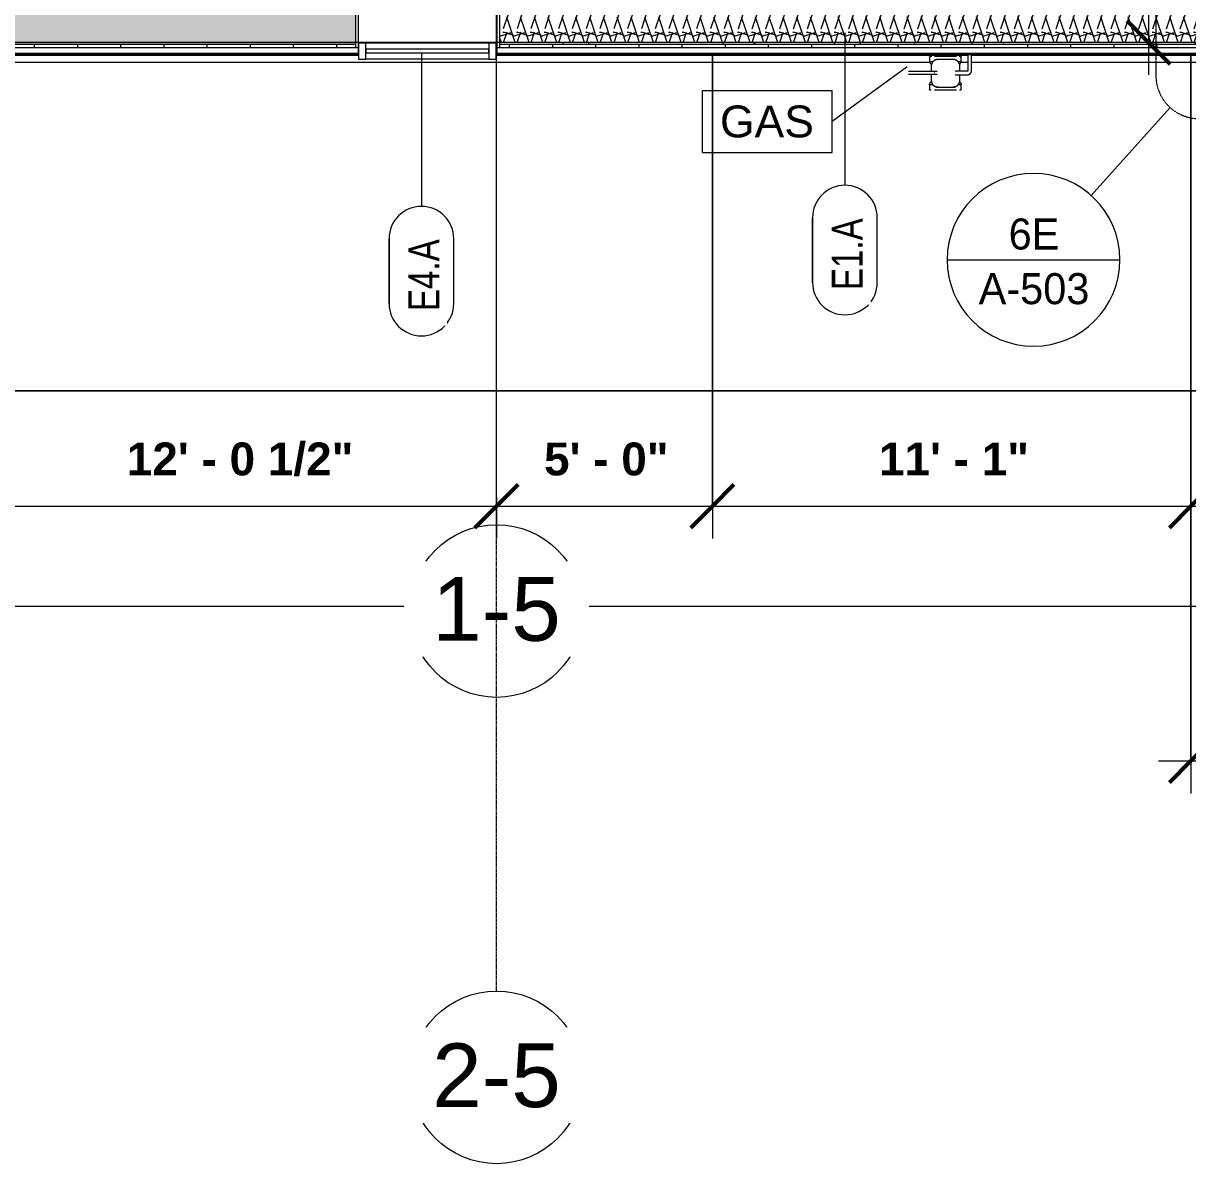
# Model space of a CAD drawing. Header units: inches. Extents: x 23906 to 26716, y -23130 to -20467.
# Drawn here: x 24980.9 to 25304.5, y -23106.9 to -22789.9 of the extents above; entities that cross this region are included whole.
import ezdxf

# ---------------------------------------------------------------- set-up
doc = ezdxf.new("R2010")
doc.units = ezdxf.units.IN
doc.header["$MEASUREMENT"] = 0
doc.linetypes.add('Dash Dot 3_16_', pattern=[0.3125, 0.1875, -0.0625, 0, -0.0625])
doc.linetypes.add('Grid Line 1_2_', pattern=[0.875, 0.5, -0.125, 0.125, -0.125])
for name, color, linetype, lineweight in [('A-ANNO-DIMS', 211, 'Continuous', 9), ('A-ANNO-DIMS-96', 211, 'Continuous', 9), ('A-ANNO-SYMB', 150, 'Continuous', 9), ('A-GLAZ-CURT', 52, 'Continuous', 20), ('A-GLAZ-CWMG', 51, 'Continuous', 20), ('A-SITE-ROAD', 130, 'Continuous', 140), ('A-SITE-SWLK', 140, 'Continuous', 140), ('A-WALL', 113, 'Continuous', 20), ('A-WALL-IDEN', 211, 'Continuous', 9), ('A-WALL-PATT', 111, 'Continuous', 50), ('C-TOPO', 7, 'Continuous', 20), ('L-SITE-WALL', 31, 'Continuous', 20), ('P-SANR-FIXT', 6, 'Continuous', 20), ('P-SANR-FIXT-IDEN', 2, 'Continuous', 9), ('S-BEAM', 12, 'Continuous', 20), ('S-GRID', 1, 'Continuous', 9), ('S-GRID-IDEN', 1, 'Continuous', 9)]:
    doc.layers.add(name, color=color, linetype=linetype, lineweight=lineweight)
doc.styles.add('Arial', font='arial.ttf', dxfattribs={"height": 17.703593})
doc.styles.add('Arial_1', font='arial.ttf', dxfattribs={"height": 8.851796})
doc.styles.add('Arial_B', font='arialbd.ttf', dxfattribs={"height": 9.132806})
doc.styles.add('Century Gothic', font='GOTHIC.TTF', dxfattribs={"height": 8.622671})
doc.styles.add('Century Gothic_1', font='GOTHIC.TTF', dxfattribs={"width": 0.8, "height": 8.622671})
doc.dimstyles.new('OD_Dimension', dxfattribs={"dimscale": 12, "dimtxt": 9, "dimasz": 1, "dimexe": 0.75, "dimexo": 0.5, "dimgap": 0.5, "dimtad": 1, "dimdec": 3, "dimrnd": 0.125, "dimzin": 1, "dimdsep": 46, "dimlunit": 4, "dimtxsty": 'Arial_B', "dimblk1": 'OBLIQUE', "dimblk2": 'OBLIQUE', "dimsah": 1, "dimcen": 0.09, "dimdle": 0.75, "dimazin": 0, "dimtfac": 1, "dimtdec": 4, "dimtix": 1, "dimtmove": 0, "dimatfit": 3, "dimfxl": 1, "dimtvp": 1, "dimtfill": 1, "dimfrac": 2, "dimtolj": 1, "dimtzin": 0, "dimlwd": 13, "dimlwe": 13, "dimarcsym": 2})
doc.dimstyles.new('OD_Dimension_1', dxfattribs={"dimscale": 12, "dimtxt": 9, "dimasz": 1, "dimexe": 0.75, "dimexo": 0.5, "dimgap": 0.5, "dimtad": 1, "dimdec": 3, "dimrnd": 0.125, "dimzin": 1, "dimdsep": 46, "dimlunit": 4, "dimtxsty": 'Arial_B', "dimblk1": 'OBLIQUE', "dimblk2": 'OBLIQUE', "dimsah": 1, "dimcen": 0.09, "dimdle": 0.75, "dimazin": 0, "dimtfac": 1, "dimtdec": 4, "dimtix": 1, "dimtmove": 0, "dimatfit": 3, "dimfxl": 1, "dimtvp": 1, "dimtfill": 1, "dimfrac": 2, "dimtolj": 1, "dimtzin": 0, "dimlwd": 13, "dimlwe": 13, "dimarcsym": 2})
doc.dimstyles.new('OD_Dimension_2', dxfattribs={"dimscale": 12, "dimtxt": 9, "dimasz": 1, "dimexe": 0.75, "dimexo": 0.5, "dimgap": 0.5, "dimtad": 1, "dimdec": 3, "dimrnd": 0.125, "dimzin": 1, "dimdsep": 46, "dimlunit": 4, "dimtxsty": 'Arial_B', "dimblk1": 'OBLIQUE', "dimblk2": 'OBLIQUE', "dimsah": 1, "dimcen": 0.09, "dimdle": 0.75, "dimazin": 0, "dimtfac": 1, "dimtdec": 4, "dimtix": 1, "dimtmove": 0, "dimatfit": 3, "dimfxl": 1, "dimtvp": 1, "dimtfill": 1, "dimfrac": 2, "dimtolj": 1, "dimtzin": 0, "dimlwd": 13, "dimlwe": 13, "dimarcsym": 2})
pattern_1 = [(161.57, (0.48, 0.48), (-3.839953776, -1.544e-05), [0, -27.322, 3.034, 0]), (18.43, (-0.48, 0.48), (-3.839953776, 1.544e-05), [0, -27.322, 3.034, 0]), (108.43, (0.48, 0.48), (1.919622, -9.60052459), [9.106, -21.25]), (71.57, (-0.48, 0.48), (1.919622, 9.60052459), [9.106, -21.25])]
pattern_2 = [(0, (0, 0), (15.36, 3.84), [1.267, -10.253, 1.267, -10.253, -61.44]), (0, (0, 0), (15.36, 3.84), [-23.04, 1.267, -21.773, 1.267, -10.253, -26.88]), (0, (0, 0), (15.36, 3.84), [-57.6, 1.267, -6.413, 1.267, -17.933]), (120, (5.76, 1.92), (-11.00553755, 11.3821502), [1.267, -10.253, 1.267, -10.253, -61.44]), (120, (5.76, 1.92), (-11.00553755, 11.3821502), [-23.04, 1.267, -21.773, 1.267, -10.253, -26.88]), (120, (5.76, 1.92), (-11.00553755, 11.3821502), [-57.6, 1.267, -6.413, 1.267, -17.933]), (240, (7.68, 9.6), (-4.35446245, -15.2221502), [1.267, -10.253, 1.267, -10.253, -61.44]), (240, (7.68, 9.6), (-4.35446245, -15.2221502), [-23.04, 1.267, -21.773, 1.267, -10.253, -26.88]), (240, (7.68, 9.6), (-4.35446245, -15.2221502), [-57.6, 1.267, -6.413, 1.267, -17.933])]
pattern_3 = [(0, (0, 0), (0, 12), []), (90, (0, 0), (-12, 7e-16), [])]

# ---------------------------------------------------------------- blocks, each defined once
blk = doc.blocks.new('Struct_Xcel_Sports Complex_rvt-1-Enlarged First Floor Plan _East_')
at = {"layer": 'L-SITE-WALL', "color": 43, "lineweight": 13}
for p, q in [((25074.08, -22798.8), (24243.77, -22798.8)), ((25243.38, -22798.8), (25112.27, -22798.8)), ((25348.77, -22798.8), (25244.4, -22798.8))]:
    blk.add_line(p, q, dxfattribs=at)
blk = doc.blocks.new('Rectangular Mullion - Exterior 2_ x 4_5_-1142359-Enlarged First Floor Plan _East_')
at = {"layer": 'A-GLAZ-CWMG', "color": 7}
for p, q in [((-2, 1.5), (0, 1.5)), ((-2, -3), (-2, 1.5)), ((0, 1.5), (0, -3)), ((0, -3), (-2, -3))]:
    blk.add_line(p, q, dxfattribs=at)
blk = doc.blocks.new('Rectangular Mullion - Exterior 2_ x 4_5_-1142353-Enlarged First Floor Plan _East_')
at = {"layer": 'A-GLAZ-CWMG', "color": 7}
for p, q in [((0, 1.5), (-2, 1.5)), ((-2, 1.5), (-2, -3)), ((0, -3), (0, 1.5)), ((-2, -3), (0, -3))]:
    blk.add_line(p, q, dxfattribs=at)
blk = doc.blocks.new('Girt_C - 8_D-1405500-Enlarged First Floor Plan _East_')
at = {"layer": 'S-BEAM', "color": 43, "lineweight": 13}
blk.add_line((25074.08, -22795.3), (25112.52, -22795.3), dxfattribs=at)
blk = doc.blocks.new('System Panel - INSULATED LOW-E GLAZING _SEE ELEVATIONS FOR U-FACTOR_ SHGC_ _ LT_-827454-Enlarged First Floor Plan _East_')
at = {"layer": 'A-GLAZ-CURT', "color": 7}
for p, q in [((17.09375, 1.25), (-17.09375, 1.25)), ((-17.09375, 1.25), (-17.09375, 0.25)), ((-17.09375, 0.25), (17.09375, 0.25)), ((17.09375, 0.25), (17.09375, 1.25))]:
    blk.add_line(p, q, dxfattribs=at)
at = {"layer": 'A-GLAZ-CURT', "color": 10, "lineweight": 13}
for p, q in [((-17.09375, 0.25), (-17.09375, 1.25)), ((17.09375, 1.25), (-17.09375, 1.25)), ((-17.09375, 0.25), (17.09375, 0.25)), ((17.09375, 1.25), (17.09375, 0.25))]:
    blk.add_line(p, q, dxfattribs=at)
blk = doc.blocks.new('Rectangular Mullion - Exterior 2_ x 4_5_-1060760-Enlarged First Floor Plan _East_')
at = {"layer": 'A-GLAZ-CWMG', "color": 43, "lineweight": 13}
for p, q in [((25834.02, -22795.43), (25799.83, -22795.43)), ((25834.02, -22799.93), (25799.83, -22799.93))]:
    blk.add_line(p, q, dxfattribs=at)
blk = doc.blocks.new('gas_meter-250_cfh_2214 - gas_meter-250_cfh_2214-1353211-Enlarged First Floor Plan _East_')
at = {"layer": 'P-SANR-FIXT', "color": 43, "lineweight": 13}
for p, q in [((-4.4, 4.34), (-4.4, 3.16)), ((-3.79, 4.61), (-4.13, 4.61)), ((3.06, 4.61), (-3.06, 4.61)), ((2.04, 3.77), (-1.96, 3.77)), ((4.13, 4.61), (3.79, 4.61)), ((4.4, 3.16), (4.4, 4.34)), ((6.26, 5.12), (6.26, 0.61)), ((7.26, 0.61), (7.26, 5.12)), ((-2.99, 0.37), (-9.24, 0.37)), ((-4.4, 3.16), (-4.06, 3.16)), ((-4.06, 3.16), (-3.39, 3.16)), ((-3.96, 1.77), (-3.96, 0.37)), ((3.48, 3.16), (4.06, 3.16)), ((6.15, 0.5), (3.51, 0.5)), ((4.04, 0.5), (4.04, 1.77)), ((4.06, 3.16), (4.4, 3.16)), ((-9.24, -0.38), (-2.99, -0.38)), ((-3.96, -0.37), (-3.96, -1.98)), ((-2.9, 0), (-2.99, 0)), ((3.51, -0.5), (6.15, -0.5)), ((4.04, -1.98), (4.04, -0.5)), ((-4.4, -3.34), (-4.4, -4.57)), ((-4.06, -3.34), (-4.4, -3.34)), ((-4.28, -4.69), (-3.94, -4.69)), ((-3.42, -3.34), (-4.06, -3.34)), ((-3.06, -4.69), (3.06, -4.69)), ((-1.97, -3.98), (-2.49, -3.98)), ((-2.49, -3.98), (-2.23, -3.98)), ((-1.96, -3.98), (2.04, -3.98)), ((2.55, -3.98), (2.04, -3.98)), ((2.29, -3.98), (2.55, -3.98)), ((4.06, -3.34), (3.5, -3.34)), ((3.94, -4.69), (4.28, -4.69)), ((4.4, -3.34), (4.06, -3.34)), ((4.4, -4.57), (4.4, -3.34))]:
    blk.add_line(p, q, dxfattribs=at)
at = {"layer": 'P-SANR-FIXT', "color": 43, "lineweight": 13, "flags": 128}
for points in [[(-4.4, 4.34), (-4.4, 4.35), (-4.4, 4.36), (-4.4, 4.37), (-4.4, 4.38), (-4.4, 4.39), (-4.39, 4.4), (-4.39, 4.41), (-4.39, 4.42), (-4.38, 4.43), (-4.38, 4.44), (-4.38, 4.45), (-4.37, 4.46), (-4.37, 4.47), (-4.36, 4.48), (-4.35, 4.49), (-4.35, 4.5), (-4.34, 4.51), (-4.33, 4.52), (-4.33, 4.52), (-4.32, 4.53), (-4.31, 4.54), (-4.3, 4.55), (-4.29, 4.55), (-4.29, 4.56), (-4.28, 4.57), (-4.27, 4.57), (-4.26, 4.58), (-4.25, 4.58), (-4.24, 4.59), (-4.23, 4.59), (-4.22, 4.59), (-4.21, 4.6), (-4.2, 4.6), (-4.19, 4.6), (-4.18, 4.6), (-4.17, 4.61), (-4.15, 4.61), (-4.14, 4.61), (-4.13, 4.61), (-4.13, 4.61)], [(-1.96, 3.77), (-2.04, 3.77), (-2.12, 3.76), (-2.19, 3.76), (-2.27, 3.74), (-2.35, 3.73), (-2.43, 3.71), (-2.51, 3.69), (-2.58, 3.67), (-2.66, 3.64), (-2.73, 3.61), (-2.81, 3.58), (-2.88, 3.54), (-2.95, 3.51), (-3.02, 3.46), (-3.08, 3.42), (-3.15, 3.37), (-3.21, 3.33), (-3.27, 3.27), (-3.33, 3.22), (-3.39, 3.16), (-3.44, 3.11), (-3.5, 3.04), (-3.55, 2.98), (-3.59, 2.92), (-3.64, 2.85), (-3.68, 2.78), (-3.72, 2.71), (-3.76, 2.64), (-3.79, 2.57), (-3.82, 2.5), (-3.85, 2.42), (-3.87, 2.34), (-3.89, 2.27), (-3.91, 2.19), (-3.93, 2.11), (-3.94, 2.03), (-3.95, 1.95), (-3.95, 1.87), (-3.96, 1.79), (-3.96, 1.77)], [(4.04, 1.77), (4.04, 1.85), (4.04, 1.93), (4.03, 2.01), (4.02, 2.09), (4, 2.17), (3.99, 2.25), (3.97, 2.32), (3.94, 2.4), (3.92, 2.48), (3.89, 2.55), (3.85, 2.62), (3.82, 2.69), (3.78, 2.76), (3.74, 2.83), (3.7, 2.9), (3.65, 2.96), (3.6, 3.03), (3.55, 3.09), (3.49, 3.15), (3.44, 3.21), (3.38, 3.26), (3.32, 3.31), (3.26, 3.36), (3.19, 3.41), (3.13, 3.45), (3.06, 3.5), (2.99, 3.53), (2.92, 3.57), (2.84, 3.6), (2.77, 3.63), (2.69, 3.66), (2.62, 3.69), (2.54, 3.71), (2.46, 3.73), (2.38, 3.74), (2.31, 3.75), (2.23, 3.76), (2.15, 3.77), (2.07, 3.77), (2.04, 3.77)], [(4.13, 4.61), (4.14, 4.61), (4.15, 4.61), (4.16, 4.61), (4.17, 4.6), (4.18, 4.6), (4.19, 4.6), (4.21, 4.6), (4.22, 4.59), (4.23, 4.59), (4.24, 4.59), (4.25, 4.58), (4.26, 4.58), (4.27, 4.57), (4.27, 4.57), (4.28, 4.56), (4.29, 4.55), (4.3, 4.55), (4.31, 4.54), (4.32, 4.53), (4.33, 4.53), (4.33, 4.52), (4.34, 4.51), (4.35, 4.5), (4.35, 4.49), (4.36, 4.48), (4.36, 4.47), (4.37, 4.46), (4.37, 4.46), (4.38, 4.45), (4.38, 4.44), (4.39, 4.43), (4.39, 4.41), (4.39, 4.4), (4.4, 4.39), (4.4, 4.38), (4.4, 4.37), (4.4, 4.36), (4.4, 4.35), (4.4, 4.34), (4.4, 4.34)], [(-9.24, 0.37), (-9.28, 0.37), (-9.32, 0.37), (-9.36, 0.37), (-9.4, 0.37), (-9.43, 0.37), (-9.47, 0.37), (-9.51, 0.37), (-9.55, 0.37), (-9.59, 0.37), (-9.63, 0.37), (-9.66, 0.37), (-9.7, 0.37), (-9.73, 0.37), (-9.77, 0.37), (-9.8, 0.37), (-9.83, 0.37), (-9.86, 0.37), (-9.9, 0.37), (-9.92, 0.37), (-9.95, 0.37), (-9.98, 0.37), (-10.01, 0.37), (-10.03, 0.37), (-10.06, 0.37), (-10.08, 0.37), (-10.1, 0.37), (-10.12, 0.37), (-10.14, 0.37), (-10.15, 0.37), (-10.17, 0.37), (-10.18, 0.37), (-10.19, 0.37), (-10.2, 0.37), (-10.21, 0.37), (-10.22, 0.37), (-10.23, 0.37), (-10.23, 0.37), (-10.23, 0.37), (-10.24, 0.37)], [(-3.87, 2.38), (-3.91, 2.42), (-3.95, 2.45), (-4, 2.49), (-4.04, 2.52), (-4.07, 2.56), (-4.11, 2.6), (-4.15, 2.65), (-4.18, 2.69), (-4.21, 2.73), (-4.24, 2.78), (-4.27, 2.83), (-4.29, 2.87), (-4.32, 2.92), (-4.34, 2.97), (-4.36, 3.02), (-4.38, 3.08), (-4.39, 3.13), (-4.4, 3.16)], [(-2.24, 0.37), (-2.24, 0.37), (-2.24, 0.37), (-2.24, 0.37), (-2.25, 0.37), (-2.25, 0.37), (-2.26, 0.37), (-2.27, 0.37), (-2.27, 0.37), (-2.28, 0.37), (-2.3, 0.37), (-2.31, 0.37), (-2.32, 0.37), (-2.34, 0.37), (-2.35, 0.37), (-2.37, 0.37), (-2.38, 0.37), (-2.4, 0.37), (-2.42, 0.37), (-2.44, 0.37), (-2.46, 0.37), (-2.49, 0.37), (-2.51, 0.37), (-2.53, 0.37), (-2.56, 0.37), (-2.58, 0.37), (-2.61, 0.37), (-2.63, 0.37), (-2.66, 0.37), (-2.69, 0.37), (-2.71, 0.37), (-2.74, 0.37), (-2.77, 0.37), (-2.8, 0.37), (-2.83, 0.37), (-2.86, 0.37), (-2.89, 0.37), (-2.92, 0.37), (-2.95, 0.37), (-2.98, 0.37), (-2.99, 0.37)], [(3.51, 0.5), (3.48, 0.5), (3.45, 0.5), (3.42, 0.5), (3.39, 0.5), (3.37, 0.5), (3.34, 0.5), (3.31, 0.5), (3.28, 0.5), (3.25, 0.5), (3.22, 0.5), (3.19, 0.5), (3.17, 0.5), (3.14, 0.5), (3.12, 0.5), (3.09, 0.5), (3.07, 0.5), (3.04, 0.5), (3.02, 0.5), (3, 0.5), (2.98, 0.5), (2.96, 0.5), (2.94, 0.5), (2.92, 0.5), (2.9, 0.5), (2.88, 0.5), (2.87, 0.5), (2.85, 0.5), (2.84, 0.5), (2.83, 0.5), (2.82, 0.5), (2.8, 0.5), (2.8, 0.5), (2.79, 0.5), (2.78, 0.5), (2.77, 0.5), (2.77, 0.5), (2.77, 0.5), (2.77, 0.5), (2.76, 0.5)], [(4.4, 3.16), (4.39, 3.1), (4.37, 3.05), (4.35, 3), (4.33, 2.95), (4.31, 2.9), (4.28, 2.85), (4.26, 2.8), (4.23, 2.76), (4.2, 2.71), (4.16, 2.67), (4.13, 2.63), (4.09, 2.58), (4.06, 2.55), (4.02, 2.51), (3.98, 2.47), (3.94, 2.44)], [(6.26, 0.61), (6.26, 0.61), (6.26, 0.6), (6.26, 0.6), (6.26, 0.59), (6.26, 0.59), (6.26, 0.58), (6.26, 0.58), (6.26, 0.58), (6.26, 0.57), (6.26, 0.57), (6.25, 0.56), (6.25, 0.56), (6.25, 0.56), (6.25, 0.55), (6.24, 0.55), (6.24, 0.54), (6.24, 0.54), (6.24, 0.54), (6.23, 0.53), (6.23, 0.53), (6.23, 0.53), (6.22, 0.53), (6.22, 0.52), (6.22, 0.52), (6.21, 0.52), (6.21, 0.52), (6.21, 0.51), (6.2, 0.51), (6.2, 0.51), (6.19, 0.51), (6.19, 0.51), (6.18, 0.5), (6.18, 0.5), (6.18, 0.5), (6.17, 0.5), (6.17, 0.5), (6.16, 0.5), (6.16, 0.5), (6.15, 0.5), (6.15, 0.5)], [(6.15, -0.5), (6.2, -0.5), (6.24, -0.5), (6.29, -0.49), (6.33, -0.49), (6.37, -0.48), (6.42, -0.47), (6.46, -0.46), (6.5, -0.44), (6.54, -0.43), (6.59, -0.41), (6.63, -0.39), (6.67, -0.37), (6.71, -0.35), (6.74, -0.33), (6.78, -0.31), (6.82, -0.28), (6.85, -0.25), (6.89, -0.22), (6.92, -0.19), (6.95, -0.16), (6.98, -0.13), (7.01, -0.1), (7.04, -0.06), (7.06, -0.03), (7.09, 0.01), (7.11, 0.05), (7.13, 0.09), (7.15, 0.13), (7.17, 0.17), (7.19, 0.21), (7.2, 0.25), (7.22, 0.29), (7.23, 0.34), (7.24, 0.38), (7.25, 0.42), (7.25, 0.47), (7.26, 0.51), (7.26, 0.55), (7.26, 0.6), (7.26, 0.61)], [(-10.24, -0.38), (-10.24, -0.38), (-10.23, -0.38), (-10.23, -0.38), (-10.22, -0.38), (-10.22, -0.38), (-10.21, -0.38), (-10.2, -0.38), (-10.19, -0.38), (-10.17, -0.38), (-10.16, -0.38), (-10.14, -0.38), (-10.12, -0.38), (-10.1, -0.38), (-10.08, -0.38), (-10.06, -0.38), (-10.04, -0.38), (-10.01, -0.38), (-9.99, -0.38), (-9.96, -0.38), (-9.93, -0.38), (-9.9, -0.38), (-9.87, -0.38), (-9.84, -0.38), (-9.81, -0.38), (-9.78, -0.38), (-9.74, -0.38), (-9.71, -0.38), (-9.67, -0.38), (-9.64, -0.38), (-9.6, -0.38), (-9.56, -0.38), (-9.52, -0.38), (-9.48, -0.38), (-9.45, -0.38), (-9.41, -0.38), (-9.37, -0.38), (-9.33, -0.38), (-9.29, -0.38), (-9.25, -0.38), (-9.24, -0.38)], [(-4.4, -3.34), (-4.4, -3.29), (-4.4, -3.25), (-4.39, -3.21), (-4.39, -3.16), (-4.38, -3.12), (-4.37, -3.08), (-4.36, -3.04), (-4.34, -2.99), (-4.33, -2.95), (-4.31, -2.91), (-4.29, -2.87), (-4.28, -2.83), (-4.25, -2.8), (-4.23, -2.76), (-4.21, -2.72), (-4.18, -2.69), (-4.15, -2.65), (-4.13, -2.62), (-4.1, -2.59), (-4.07, -2.56), (-4.03, -2.53), (-4, -2.5), (-3.97, -2.47), (-3.93, -2.44), (-3.89, -2.42)], [(-3.96, -1.98), (-3.95, -2.06), (-3.95, -2.14), (-3.94, -2.22), (-3.93, -2.3), (-3.92, -2.38), (-3.9, -2.45), (-3.88, -2.53), (-3.85, -2.61), (-3.83, -2.68), (-3.8, -2.76), (-3.76, -2.83), (-3.73, -2.9), (-3.69, -2.97), (-3.65, -3.04), (-3.61, -3.11), (-3.56, -3.17), (-3.51, -3.24), (-3.46, -3.3), (-3.4, -3.36), (-3.35, -3.41), (-3.29, -3.47), (-3.23, -3.52), (-3.17, -3.57), (-3.1, -3.62), (-3.04, -3.66), (-2.97, -3.7), (-2.9, -3.74), (-2.83, -3.78), (-2.75, -3.81), (-2.68, -3.84), (-2.6, -3.87), (-2.53, -3.9), (-2.45, -3.92), (-2.37, -3.94), (-2.3, -3.95), (-2.22, -3.96), (-2.14, -3.97), (-2.06, -3.98), (-1.98, -3.98), (-1.96, -3.98)], [(-2.99, -0.38), (-2.96, -0.38), (-2.93, -0.38), (-2.9, -0.38), (-2.87, -0.38), (-2.84, -0.38), (-2.81, -0.38), (-2.78, -0.38), (-2.75, -0.38), (-2.72, -0.38), (-2.69, -0.38), (-2.67, -0.38), (-2.64, -0.38), (-2.61, -0.38), (-2.59, -0.38), (-2.56, -0.38), (-2.54, -0.38), (-2.51, -0.38), (-2.49, -0.38), (-2.47, -0.38), (-2.45, -0.38), (-2.43, -0.38), (-2.41, -0.38), (-2.39, -0.38), (-2.37, -0.38), (-2.35, -0.38), (-2.34, -0.38), (-2.32, -0.38), (-2.31, -0.38), (-2.3, -0.38), (-2.29, -0.38), (-2.28, -0.38), (-2.27, -0.38), (-2.26, -0.38), (-2.25, -0.38), (-2.25, -0.38), (-2.24, -0.38), (-2.24, -0.38), (-2.24, -0.38), (-2.24, -0.38)], [(2.04, -3.98), (2.12, -3.98), (2.2, -3.97), (2.28, -3.97), (2.36, -3.95), (2.44, -3.94), (2.52, -3.92), (2.6, -3.9), (2.67, -3.88), (2.75, -3.85), (2.82, -3.82), (2.9, -3.79), (2.97, -3.75), (3.04, -3.72), (3.11, -3.67), (3.17, -3.63), (3.24, -3.58), (3.3, -3.53), (3.36, -3.48), (3.42, -3.43), (3.48, -3.37), (3.53, -3.31), (3.59, -3.25), (3.64, -3.19), (3.68, -3.13), (3.73, -3.06), (3.77, -2.99), (3.81, -2.92), (3.84, -2.85), (3.88, -2.78), (3.91, -2.7), (3.94, -2.63), (3.96, -2.55), (3.98, -2.48), (4, -2.4), (4.02, -2.32), (4.03, -2.24), (4.04, -2.16), (4.04, -2.08), (4.04, -2), (4.04, -1.98)], [(2.76, -0.5), (2.76, -0.5), (2.77, -0.5), (2.77, -0.5), (2.77, -0.5), (2.78, -0.5), (2.79, -0.5), (2.79, -0.5), (2.8, -0.5), (2.81, -0.5), (2.82, -0.5), (2.84, -0.5), (2.85, -0.5), (2.86, -0.5), (2.88, -0.5), (2.9, -0.5), (2.91, -0.5), (2.93, -0.5), (2.95, -0.5), (2.97, -0.5), (2.99, -0.5), (3.01, -0.5), (3.04, -0.5), (3.06, -0.5), (3.08, -0.5), (3.11, -0.5), (3.13, -0.5), (3.16, -0.5), (3.19, -0.5), (3.21, -0.5), (3.24, -0.5), (3.27, -0.5), (3.3, -0.5), (3.33, -0.5), (3.36, -0.5), (3.39, -0.5), (3.42, -0.5), (3.45, -0.5), (3.48, -0.5), (3.51, -0.5), (3.51, -0.5)], [(3.98, -2.48), (4.02, -2.51), (4.05, -2.54), (4.08, -2.57), (4.11, -2.6), (4.14, -2.63), (4.17, -2.67), (4.19, -2.7), (4.22, -2.74), (4.24, -2.78), (4.26, -2.81), (4.28, -2.85), (4.3, -2.89), (4.32, -2.93), (4.34, -2.97), (4.35, -3.01), (4.36, -3.06), (4.37, -3.1), (4.38, -3.14), (4.39, -3.18), (4.4, -3.23), (4.4, -3.27), (4.4, -3.32), (4.4, -3.34)], [(-4.28, -4.69), (-4.29, -4.69), (-4.29, -4.69), (-4.3, -4.69), (-4.3, -4.69), (-4.31, -4.69), (-4.31, -4.68), (-4.32, -4.68), (-4.32, -4.68), (-4.33, -4.68), (-4.33, -4.68), (-4.33, -4.68), (-4.34, -4.67), (-4.34, -4.67), (-4.35, -4.67), (-4.35, -4.67), (-4.35, -4.66), (-4.36, -4.66), (-4.36, -4.66), (-4.37, -4.66), (-4.37, -4.65), (-4.37, -4.65), (-4.37, -4.65), (-4.38, -4.64), (-4.38, -4.64), (-4.38, -4.63), (-4.39, -4.63), (-4.39, -4.63), (-4.39, -4.62), (-4.39, -4.62), (-4.39, -4.61), (-4.4, -4.61), (-4.4, -4.6), (-4.4, -4.6), (-4.4, -4.6), (-4.4, -4.59), (-4.4, -4.59), (-4.4, -4.58), (-4.4, -4.58), (-4.4, -4.57), (-4.4, -4.57)], [(-2.49, -3.98), (-2.52, -3.96), (-2.55, -3.94), (-2.58, -3.91), (-2.6, -3.89), (-2.63, -3.86)], [(2.71, -3.84), (2.69, -3.86), (2.66, -3.89), (2.63, -3.91), (2.61, -3.94), (2.58, -3.96), (2.55, -3.98), (2.55, -3.98)], [(4.4, -4.57), (4.4, -4.58), (4.4, -4.58), (4.4, -4.58), (4.4, -4.59), (4.4, -4.59), (4.4, -4.6), (4.4, -4.6), (4.4, -4.61), (4.39, -4.61), (4.39, -4.62), (4.39, -4.62), (4.39, -4.62), (4.39, -4.63), (4.38, -4.63), (4.38, -4.64), (4.38, -4.64), (4.38, -4.64), (4.37, -4.65), (4.37, -4.65), (4.37, -4.65), (4.36, -4.66), (4.36, -4.66), (4.36, -4.66), (4.35, -4.67), (4.35, -4.67), (4.34, -4.67), (4.34, -4.67), (4.34, -4.68), (4.33, -4.68), (4.33, -4.68), (4.32, -4.68), (4.32, -4.68), (4.31, -4.68), (4.31, -4.69), (4.3, -4.69), (4.3, -4.69), (4.29, -4.69), (4.29, -4.69), (4.29, -4.69), (4.28, -4.69)]]:
    blk.add_lwpolyline(points, dxfattribs=at)
at = {"layer": 'P-SANR-FIXT', "color": 43, "lineweight": 13}
for centre, start, end in [((-1.96, 1.77), 90, 120), ((2.04, 1.77), 75, 90), ((2.04, 1.77), 45, 60), ((-1.96, 1.77), 165, 180), ((-1.96, 1.77), 135, 150), ((2.04, 1.77), 360, 30), ((-1.96, -1.98), 180, 210), ((2.04, -1.98), 315, 330), ((2.04, -1.98), 345, 360), ((-1.96, -1.98), 225, 240), ((-1.96, -1.98), 255, 270), ((2.04, -1.98), 270, 300)]:
    blk.add_arc(centre, 2, start, end, dxfattribs=at)
blk = doc.blocks.new('Grid - Grid Head - Circle-14747-Enlarged First Floor Plan _East_')
at = {"layer": 'S-GRID-IDEN'}
blk.add_circle((0, 0), 0.25, dxfattribs=at)
blk = doc.blocks.new('Plumbing Fixture Tag - Boxed-1353764-Enlarged First Floor Plan _East_')
at = {"layer": 'P-SANR-FIXT-IDEN', "color": 153}
for p, q in [((-0.1875, 0.0937), (0.1875, 0.0937)), ((-0.1875, -0.0861), (-0.1875, 0.0937)), ((0.1875, -0.0861), (0.1875, 0.0937)), ((-0.1875, -0.0861), (0.1875, -0.0861))]:
    blk.add_line(p, q, dxfattribs=at)
blk = doc.blocks.new('Wall Tag - 1_4_-1369832-Enlarged First Floor Plan _East_')
at = {"layer": 'A-WALL-IDEN', "color": 153}
for p, q in [((-0.0822, 0.0968), (0.1053, 0.0968)), ((0.1053, 0.0968), (-0.0822, 0.0968)), ((-0.0822, -0.0907), (0.1053, -0.0907)), ((-0.0822, -0.0907), (0.1053, -0.0907))]:
    blk.add_line(p, q, dxfattribs=at)
for centre, start, end in [((-0.0822, 0.0031), 90, 270), ((-0.0822, 0.0031), 90, 270), ((0.1053, 0.0031), 270, 90), ((0.1053, 0.0031), 270, 90)]:
    blk.add_arc(centre, 0.0937, start, end, dxfattribs=at)
blk = doc.blocks.new('Floor Plan - Callout Head-19020-Enlarged First Floor Plan _East_')
at = {"layer": 'A-ANNO-SYMB'}
blk.add_line((-0.25, 0), (0.25, 0), dxfattribs=at)
for start, end in [(360, 180), (180, 360)]:
    blk.add_arc((0, 0), 0.25, start, end, dxfattribs=at)
blk = doc.blocks.new('DIMBLOCK5-Enlarged First Floor Plan _East_')
at = {"layer": 'A-ANNO-DIMS-96', "lineweight": 13}
for p, q in [((24967.89, -22798.58), (24967.89, -22933.17)), ((24967.89, -22924.17), (24967.89, -22798.58)), ((24967.89, -22924.17), (25112.39, -22924.17)), ((25112.39, -22921.68), (25112.39, -22933.17)), ((25112.39, -22924.17), (25112.39, -22921.68))]:
    blk.add_line(p, q, dxfattribs=at)
at = {"layer": 'A-ANNO-DIMS-96', "lineweight": 50}
for p, q in [((24967.89, -22924.17), (24973.89, -22918.17)), ((25112.39, -22924.17), (25118.39, -22918.17)), ((24967.89, -22924.17), (24961.89, -22930.17)), ((25112.39, -22924.17), (25106.39, -22930.17))]:
    blk.add_line(p, q, dxfattribs=at)
at = {"layer": 'A-ANNO-DIMS-96', "color": 0, "lineweight": 13, "insert": (25009.64, -22906.46), "char_height": 9.1328, "width": 73.2, "attachment_point": 1, "line_spacing_factor": 0.938532, "style": 'Arial_B', "bg_fill": 3, "box_fill_scale": 1.25, "bg_fill_color": 0, "bg_fill_transparency": 0}
blk.add_mtext('12\' - 0 1/2"', dxfattribs=at)
blk = doc.blocks.new('_Oblique')
at = {"color": 0, "linetype": 'ByBlock', "lineweight": -2}
blk.add_line((-0.5, -0.5), (0.5, 0.5), dxfattribs=at)
blk = doc.blocks.new('DIMBLOCK6-Enlarged First Floor Plan _East_')
at = {"layer": 'A-ANNO-DIMS-96', "lineweight": 13}
for p, q in [((25172.39, -22798.58), (25172.39, -22933.17)), ((25172.39, -22924.17), (25172.39, -22798.58)), ((25112.39, -22921.68), (25112.39, -22933.17)), ((25112.39, -22924.17), (25112.39, -22921.68)), ((25112.39, -22924.17), (25172.39, -22924.17))]:
    blk.add_line(p, q, dxfattribs=at)
at = {"layer": 'A-ANNO-DIMS-96', "lineweight": 50}
for p, q in [((25112.39, -22924.17), (25118.39, -22918.17)), ((25172.39, -22924.17), (25178.39, -22918.17)), ((25112.39, -22924.17), (25106.39, -22930.17)), ((25172.39, -22924.17), (25166.39, -22930.17))]:
    blk.add_line(p, q, dxfattribs=at)
at = {"layer": 'A-ANNO-DIMS-96', "color": 0, "lineweight": 13, "insert": (25125.6, -22906.46), "char_height": 9.133, "width": 40.2857, "attachment_point": 1, "line_spacing_factor": 0.938532, "style": 'Arial_B', "bg_fill": 3, "box_fill_scale": 1.25, "bg_fill_color": 0, "bg_fill_transparency": 0}
blk.add_mtext('5\' - 0"', dxfattribs=at)
blk = doc.blocks.new('DIMBLOCK7-Enlarged First Floor Plan _East_')
at = {"layer": 'A-ANNO-DIMS-96', "lineweight": 13}
for p, q in [((25172.39, -22798.58), (25172.39, -22933.17)), ((25172.39, -22924.17), (25172.39, -22798.58)), ((25305.39, -22798.58), (25305.39, -22933.17)), ((25305.39, -22924.17), (25305.39, -22798.58)), ((25172.39, -22924.17), (25305.39, -22924.17))]:
    blk.add_line(p, q, dxfattribs=at)
at = {"layer": 'A-ANNO-DIMS-96', "lineweight": 50}
for p, q in [((25172.39, -22924.17), (25178.39, -22918.17)), ((25305.39, -22924.17), (25311.39, -22918.17)), ((25172.39, -22924.17), (25166.39, -22930.17)), ((25305.39, -22924.17), (25299.39, -22930.17))]:
    blk.add_line(p, q, dxfattribs=at)
at = {"layer": 'A-ANNO-DIMS-96', "color": 0, "lineweight": 13, "insert": (25218.68, -22906.46), "char_height": 9.133, "width": 48.5143, "attachment_point": 1, "line_spacing_factor": 0.938532, "style": 'Arial_B', "bg_fill": 3, "box_fill_scale": 1.25, "bg_fill_color": 0, "bg_fill_transparency": 0}
blk.add_mtext('11\' - 1"', dxfattribs=at)
blk = doc.blocks.new('DIMBLOCK8-Enlarged First Floor Plan _East_')
at = {"layer": 'A-ANNO-DIMS-96', "lineweight": 13}
for p, q in [((25305.39, -22798.58), (25305.39, -22933.17)), ((25305.39, -22924.17), (25305.39, -22798.58)), ((25305.39, -22924.17), (25401.89, -22924.17)), ((25401.89, -22921.68), (25401.89, -22933.17)), ((25401.89, -22924.17), (25401.89, -22921.68))]:
    blk.add_line(p, q, dxfattribs=at)
at = {"layer": 'A-ANNO-DIMS-96', "lineweight": 50}
for p, q in [((25305.39, -22924.17), (25311.39, -22918.17)), ((25401.89, -22924.17), (25407.89, -22918.17)), ((25305.39, -22924.17), (25299.39, -22930.17)), ((25401.89, -22924.17), (25395.89, -22930.17))]:
    blk.add_line(p, q, dxfattribs=at)
at = {"layer": 'A-ANNO-DIMS-96', "color": 0, "lineweight": 13, "insert": (25326.57, -22906.46), "char_height": 9.1328, "width": 64.9714, "attachment_point": 1, "line_spacing_factor": 0.938532, "style": 'Arial_B', "bg_fill": 3, "box_fill_scale": 1.25, "bg_fill_color": 0, "bg_fill_transparency": 0}
blk.add_mtext('8\' - 0 1/2"', dxfattribs=at)
blk = doc.blocks.new('DIMBLOCK32-Enlarged First Floor Plan _East_')
at = {"layer": 'A-ANNO-DIMS-96', "lineweight": 50}
for p, q in [((25293.63, -22559.37), (25287.63, -22553.37)), ((25293.63, -22559.37), (25299.63, -22565.37)), ((25293.63, -22795.3), (25287.63, -22789.3)), ((25293.63, -22795.3), (25299.63, -22801.3))]:
    blk.add_line(p, q, dxfattribs=at)
at = {"layer": 'A-ANNO-DIMS-96', "lineweight": 13}
for p, q in [((25296.12, -22559.37), (25284.63, -22559.37)), ((25293.63, -22559.37), (25293.63, -22804.3)), ((25293.63, -22559.37), (25296.12, -22559.37)), ((25296.12, -22795.3), (25284.63, -22795.3)), ((25293.63, -22795.3), (25296.12, -22795.3))]:
    blk.add_line(p, q, dxfattribs=at)
at = {"layer": 'A-ANNO-DIMS-96', "color": 0, "lineweight": 13, "insert": (25275.93, -22697.55), "char_height": 9.133, "width": 48.5143, "attachment_point": 1, "rotation": 90, "line_spacing_factor": 0.938532, "style": 'Arial_B', "bg_fill": 3, "box_fill_scale": 1.25, "bg_fill_color": 0, "bg_fill_transparency": 0}
blk.add_mtext('19\' - 8"', dxfattribs=at)
blk = doc.blocks.new('DIMBLOCK72-Enlarged First Floor Plan _East_')
at = {"layer": 'A-ANNO-DIMS-96', "lineweight": 13}
for p, q in [((25305.39, -22798.58), (25305.39, -23003.97)), ((25305.39, -22994.97), (25305.39, -22798.58)), ((26284.89, -22804.8), (26284.89, -23003.97)), ((26284.89, -22994.97), (26284.89, -22804.8)), ((25296.39, -22994.97), (26293.89, -22994.97))]:
    blk.add_line(p, q, dxfattribs=at)
at = {"layer": 'A-ANNO-DIMS-96', "lineweight": 50}
for p, q in [((25305.39, -22994.97), (25311.39, -22988.97)), ((26284.89, -22994.97), (26290.89, -22988.97)), ((25305.39, -22994.97), (25299.39, -23000.97)), ((26284.89, -22994.97), (26278.89, -23000.97))]:
    blk.add_line(p, q, dxfattribs=at)
at = {"layer": 'A-ANNO-DIMS-96', "color": 0, "lineweight": 13, "insert": (25764.64, -22977.27), "char_height": 9.1328, "width": 73.2, "attachment_point": 1, "line_spacing_factor": 0.938532, "style": 'Arial_B', "bg_fill": 3, "box_fill_scale": 1.25, "bg_fill_color": 0, "bg_fill_transparency": 0}
blk.add_mtext('81\' - 7 1/2"', dxfattribs=at)

msp = doc.modelspace()

# ---------------------------------------------------------------- hatches: boundary and pattern name
at = {"layer": 'A-WALL-PATT', "lineweight": 9}
h = msp.add_hatch(dxfattribs=at)
h.set_pattern_fill('FP_9', color=8, style=0, pattern_type=2)
h.set_pattern_definition(pattern_1)
h.paths.add_polyline_path([(24244.7652, -22795.3028), (25073.3277, -22795.3028), (25073.3277, -22787.3028), (24244.7652, -22787.3028), (24244.7652, -22791.8686)], flags=0)
h = msp.add_hatch(dxfattribs=at)
h.set_pattern_fill('FP_9', color=8, style=0, pattern_type=2)
h.set_pattern_definition(pattern_1)
h.paths.add_polyline_path([(25117.0011, -22795.3028), (25347.7652, -22795.3028), (25347.7652, -22787.3028), (25113.2652, -22787.3028), (25113.2652, -22795.3028)], flags=0)
h = msp.add_hatch(dxfattribs=at)
h.set_pattern_fill('FP_10', color=8, style=0, pattern_type=2)
h.set_pattern_definition(pattern_2)
h.paths.add_polyline_path([(24244.7652, -22795.8028), (25073.3277, -22795.8028), (25073.3277, -22795.3028), (24244.7652, -22795.3028)], flags=0)
h = msp.add_hatch(dxfattribs=at)
h.set_pattern_fill('FP_11', color=8, style=0, pattern_type=2)
h.set_pattern_definition(pattern_3)
h.paths.add_polyline_path([(24244.7652, -22796.8028), (25073.3277, -22796.8028), (25073.3277, -22795.8028), (24244.7652, -22795.8028)], flags=0)
h = msp.add_hatch(dxfattribs=at)
h.set_pattern_fill('FP_10', color=8, style=0, pattern_type=2)
h.set_pattern_definition(pattern_2)
h.paths.add_polyline_path([(25344.4753, -22795.8028), (25347.7652, -22795.8028), (25347.7652, -22795.3028), (25113.2652, -22795.3028), (25113.2652, -22795.8028), (25336.0503, -22795.8028)], flags=0)
h = msp.add_hatch(dxfattribs=at)
h.set_pattern_fill('FP_11', color=8, style=0, pattern_type=2)
h.set_pattern_definition(pattern_3)
h.paths.add_polyline_path([(25344.4753, -22796.8028), (25347.7652, -22796.8028), (25347.7652, -22795.8028), (25113.2652, -22795.8028), (25113.2652, -22796.8028), (25336.0503, -22796.8028)], flags=0)

# ---------------------------------------------------------------- linework, layer by layer
at = {"layer": 'A-ANNO-SYMB', "linetype": 'Dash Dot 3_16_'}
msp.add_line((25295.637, -22683.8238), (25295.637, -22804.441), dxfattribs=at)
at = {"layer": 'A-ANNO-SYMB'}
msp.add_line((25299.6207, -22813.3706), (25277.6664, -22837.8258), dxfattribs=at)
at = {"layer": 'A-ANNO-SYMB', "linetype": 'Dash Dot 3_16_'}
msp.add_arc((25307.637, -22804.441), 12, 180, 270, dxfattribs=at)
at = {"layer": 'A-SITE-ROAD', "color": 43, "lineweight": 13}
msp.add_line((26158.8934, -22952.0675), (24207.1045, -22952.0675), dxfattribs=at)
at = {"layer": 'A-SITE-SWLK', "color": 43, "lineweight": 13}
msp.add_line((24244.0152, -22892.0675), (25981.0152, -22892.0675), dxfattribs=at)
at = {"layer": 'A-WALL', "color": 7}
for p, q in [((25073.3277, -22796.8028), (25073.3277, -22787.3028)), ((25074.0777, -22798.6153), (25074.0777, -22786.5528)), ((25112.5152, -22787.3028), (25112.5152, -22798.6153)), ((25113.2652, -22787.3028), (25113.2652, -22796.8028)), ((25074.0777, -22796.8028), (24244.0152, -22796.8028)), ((25073.3277, -22795.3028), (24244.7652, -22795.3028)), ((25073.3277, -22795.8028), (24244.7652, -22795.8028)), ((25348.5152, -22796.8028), (25112.5152, -22796.8028)), ((25347.7652, -22795.3028), (25113.2652, -22795.3028)), ((25347.7652, -22795.8028), (25113.2652, -22795.8028)), ((25074.0777, -22798.3028), (24244.0152, -22798.3028)), ((24244.0152, -22798.6153), (25074.0777, -22798.6153)), ((25348.5152, -22798.3028), (25112.5152, -22798.3028)), ((25112.5152, -22798.6153), (25348.5152, -22798.6153))]:
    msp.add_line(p, q, dxfattribs=at)
at = {"layer": 'A-WALL-IDEN', "color": 153}
for p, q in [((25209.2143, -22792.5841), (25209.2143, -22834.9794)), ((25091.5311, -22798.4278), (25091.5311, -22840.8231))]:
    msp.add_line(p, q, dxfattribs=at)
at = {"layer": 'C-TOPO', "color": 43, "lineweight": 13}
for p, q in [((24244.0151, -22892.0669), (25981.0166, -22892.0669)), ((25981.0166, -22892.0669), (24244.0151, -22892.0669)), ((26363.8965, -22952.0669), (24207.1045, -22952.0669)), ((26284.8896, -22952.0669), (24207.1045, -22952.0669))]:
    msp.add_line(p, q, dxfattribs=at)
at = {"layer": 'L-SITE-WALL', "color": 43, "lineweight": 13}
for p, q in [((25232.8238, -22800.8028), (24207.1045, -22800.8028)), ((24243.7652, -22798.8028), (25074.0777, -22798.8028)), ((25112.2652, -22798.8028), (25243.3756, -22798.8028)), ((25243.3756, -22800.8028), (25241.4566, -22800.8028)), ((25244.3972, -22798.8028), (25348.7679, -22798.8028)), ((26286.8902, -22800.8028), (25244.4043, -22800.8028))]:
    msp.add_line(p, q, dxfattribs=at)
at = {"layer": 'P-SANR-FIXT-IDEN', "color": 153}
msp.add_line((25226.5293, -22802.0843), (25205.6402, -22817.2377), dxfattribs=at)
at = {"layer": 'S-GRID', "linetype": 'Grid Line 1_2_'}
for p, q in [((25112.3902, -22929.3071), (25112.3902, -20749.6602)), ((26379.3416, -22795.3028), (24060.5184, -22795.3028)), ((26487.9342, -22795.3028), (24198.0224, -22795.3028))]:
    msp.add_line(p, q, dxfattribs=at)

# ---------------------------------------------------------------- block references
at = {"layer": 'A-ANNO-SYMB', "xscale": 95.99999999999994, "yscale": 95.99999999999994, "zscale": 95.99999999999994}
msp.add_blockref('Floor Plan - Callout Head-19020-Enlarged First Floor Plan _East_', (25261.6336, -22855.685), dxfattribs=at)
at = {"layer": 'A-GLAZ-CURT', "color": 10, "lineweight": 13}
msp.add_blockref('System Panel - INSULATED LOW-E GLAZING _SEE ELEVATIONS FOR U-FACTOR_ SHGC_ _ LT_-827454-Enlarged First Floor Plan _East_', (25093.1715, -22798.4278), dxfattribs=at)
at = {"layer": 'A-GLAZ-CWMG', "color": 43, "lineweight": 13, "rotation": 180}
msp.add_blockref('Rectangular Mullion - Exterior 2_ x 4_5_-1142353-Enlarged First Floor Plan _East_', (25074.0777, -22798.4278), dxfattribs=at)
at = {"layer": 'A-GLAZ-CWMG', "color": 43, "lineweight": 13}
msp.add_blockref('Rectangular Mullion - Exterior 2_ x 4_5_-1060760-Enlarged First Floor Plan _East_', (-723.75, 0), dxfattribs=at)
at = {"layer": 'A-GLAZ-CWMG', "color": 43, "lineweight": 13, "extrusion": (0, 0, -1), "rotation": 180}
msp.add_blockref('Rectangular Mullion - Exterior 2_ x 4_5_-1142359-Enlarged First Floor Plan _East_', (-25112.2652, -22798.4278), dxfattribs=at)
at = {"layer": 'A-WALL-IDEN', "color": 153, "xscale": 95.99999999999994, "yscale": 95.99999999999994, "zscale": 95.99999999999994, "rotation": 89.99999999999991}
for p in [(25209.508, -22854.0841), (25091.8248, -22859.9278)]:
    msp.add_blockref('Wall Tag - 1_4_-1369832-Enlarged First Floor Plan _East_', p, dxfattribs=at)
at = {"layer": 'P-SANR-FIXT', "color": 43, "lineweight": 13}
msp.add_blockref('gas_meter-250_cfh_2214 - gas_meter-250_cfh_2214-1353211-Enlarged First Floor Plan _East_', (25237.1402, -22803.7403), dxfattribs=at)
at = {"layer": 'P-SANR-FIXT-IDEN', "color": 153, "xscale": 95.99999999999994, "yscale": 95.99999999999994, "zscale": 95.99999999999994}
msp.add_blockref('Plumbing Fixture Tag - Boxed-1353764-Enlarged First Floor Plan _East_', (25187.6402, -22817.6041), dxfattribs=at)
at = {"layer": 'S-BEAM', "color": 43, "lineweight": 13}
msp.add_blockref('Girt_C - 8_D-1405500-Enlarged First Floor Plan _East_', (0, 0), dxfattribs=at)
at = {"layer": 'S-GRID-IDEN', "xscale": 95.99999999999994, "yscale": 95.99999999999994, "zscale": 95.99999999999994}
for p in [(25112.3902, -22953.3071), (25112.3902, -23082.9049)]:
    msp.add_blockref('Grid - Grid Head - Circle-14747-Enlarged First Floor Plan _East_', p, dxfattribs=at)

# ---------------------------------------------------------------- texts
at = {"layer": 'A-ANNO-SYMB', "char_height": 8.62267, "attachment_point": 2, "line_spacing_factor": 0.984117, "style": 'Century Gothic'}
for s, insert, width in [('6E', (25261.772, -22844.1943), 15.444), ('A-503', (25261.772, -22859.3866), 38.88)]:
    msp.add_mtext(s, dxfattribs=dict(at, insert=insert, width=width))
at = {"layer": 'P-SANR-FIXT-IDEN', "insert": (25187.5497, -22812.8053), "char_height": 8.8518, "width": 31.104, "attachment_point": 2, "line_spacing_factor": 0.938532, "style": 'Arial_1'}
msp.add_mtext('GAS', dxfattribs=at)

# ---------------------------------------------------------------- next in the draw order: texts
at = {"layer": 'A-WALL-IDEN', "char_height": 8.62267, "width": 23.76, "attachment_point": 2, "rotation": 90, "line_spacing_factor": 0.984117, "style": 'Century Gothic_1', "bg_fill": 3, "box_fill_scale": 1.25, "bg_fill_color": 0, "bg_fill_transparency": 0}
for s, insert in [('E1.A', (25205.5737, -22854.1129)), ('E4.A', (25087.8904, -22859.9567))]:
    msp.add_mtext(s, dxfattribs=dict(at, insert=insert))
at = {"layer": 'S-GRID-IDEN', "char_height": 17.70359, "width": 42.552, "attachment_point": 2, "line_spacing_factor": 0.938532, "style": 'Arial', "bg_fill": 3, "box_fill_scale": 1.25, "bg_fill_color": 0, "bg_fill_transparency": 0}
for s, insert in [('1-5', (25112.3856, -22943.8703)), ('2-5', (25112.3856, -23073.468))]:
    msp.add_mtext(s, dxfattribs=dict(at, insert=insert))

# ---------------------------------------------------------------- next in the draw order: linework, layer by layer
at = {"layer": 'S-GRID', "linetype": 'Grid Line 1_2_'}
msp.add_line((25112.3902, -23058.9049), (25112.3902, -20902.4278), dxfattribs=at)

# ---------------------------------------------------------------- next in the draw order: dimensions: what is measured, and where the dimension line sits
at = {"layer": 'A-ANNO-DIMS', "lineweight": 13}
dim = msp.add_linear_dim(base=(25112.3902, -22924.1655), p1=(24967.8902, -22792.5841), p2=(25112.3902, -22915.6802), dimstyle='OD_Dimension', override={"dimpost": '<>', "dimfxl": 189.823379}, dxfattribs=at)
dim.commit()
dim.dimension.update_dxf_attribs({"geometry": 'DIMBLOCK5-Enlarged First Floor Plan _East_', "text_midpoint": (25040.1402, -22913.4434)})

# ---------------------------------------------------------------- next in the draw order: dimensions: what is measured, and where the dimension line sits
dim = msp.add_linear_dim(base=(25172.3902, -22924.1655), p1=(25112.3902, -22915.6802), p2=(25172.3902, -22792.5841), dimstyle='OD_Dimension_1', override={"dimpost": '<>', "dimfxl": 136.940371}, dxfattribs=at)
dim.commit()
dim.dimension.update_dxf_attribs({"geometry": 'DIMBLOCK6-Enlarged First Floor Plan _East_', "text_midpoint": (25142.3902, -22913.5025)})

# ---------------------------------------------------------------- next in the draw order: dimensions: what is measured, and where the dimension line sits
dim = msp.add_linear_dim(base=(25305.3902, -22924.1655), p1=(25172.3902, -22792.5841), p2=(25305.3902, -22792.5841), dimstyle='OD_Dimension_2', override={"dimpost": '<>', "dimfxl": 133}, dxfattribs=at)
dim.commit()
dim.dimension.update_dxf_attribs({"geometry": 'DIMBLOCK7-Enlarged First Floor Plan _East_', "text_midpoint": (25238.8902, -22913.5804)})

# ---------------------------------------------------------------- next in the draw order: dimensions: what is measured, and where the dimension line sits
dim = msp.add_linear_dim(base=(25401.8902, -22924.1655), p1=(25305.3902, -22792.5841), p2=(25401.8902, -22915.6802), dimstyle='OD_Dimension', override={"dimpost": '<>', "dimfxl": 156.412644}, dxfattribs=at)
dim.commit()
dim.dimension.update_dxf_attribs({"geometry": 'DIMBLOCK8-Enlarged First Floor Plan _East_', "text_midpoint": (25353.6402, -22913.4402)})

# ---------------------------------------------------------------- next in the draw order: dimensions: what is measured, and where the dimension line sits
dim = msp.add_linear_dim(base=(25293.6331361093, -22795.3028103972), p1=(25302.1184174836, -22559.3653103972), p2=(25302.1184174836, -22795.3028103972), angle=90, dimstyle='OD_Dimension', override={"dimpost": '<>', "dimfxl": 235.9375}, dxfattribs=at)
dim.commit()
dim.dimension.update_dxf_attribs({"geometry": 'DIMBLOCK32-Enlarged First Floor Plan _East_', "text_midpoint": (25282.907874682, -22677.3340603972)})

# ---------------------------------------------------------------- next in the draw order: dimensions: what is measured, and where the dimension line sits
dim = msp.add_linear_dim(base=(26284.8902, -22994.9728), p1=(25305.3902, -22792.5841), p2=(26284.8902, -22798.8028), dimstyle='OD_Dimension', override={"dimpost": '<>', "dimfxl": 979.519741}, dxfattribs=at)
dim.commit()
dim.dimension.update_dxf_attribs({"geometry": 'DIMBLOCK72-Enlarged First Floor Plan _East_', "text_midpoint": (25795.1402, -22984.2475)})

# ---------------------------------------------------------------- next in the draw order: block references
at = {"lineweight": 5}
msp.add_blockref('Struct_Xcel_Sports Complex_rvt-1-Enlarged First Floor Plan _East_', (0, 0), dxfattribs=at)

doc.saveas('drawing.dxf')
